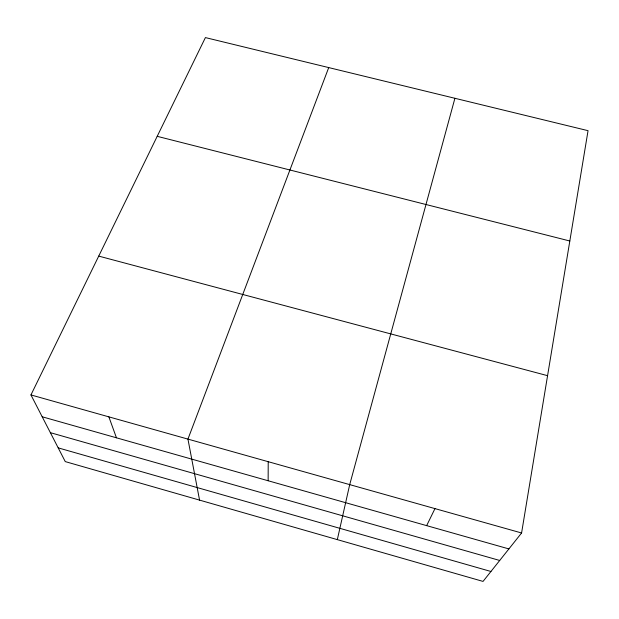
<?xml version="1.0" encoding="UTF-8"?>
<svg xmlns="http://www.w3.org/2000/svg" width="619" height="619" viewBox="0 0 619 619"><rect width="100%" height="100%" fill="white"/><g stroke="black" fill="none" stroke-linecap="round" stroke-linejoin="round"><path stroke-width="0.93" d="M268.143 480.754L268.213 461.689M521.585 532.982L588.05 130.679L205.407 37.589L30.95 394.937L65.266 461.604L483.037 581.411L521.585 532.982L30.95 394.937M337.324 539.621L349.704 484.623L454.911 98.289M328.72 67.587L187.944 439.103L199.558 500.113M426.653 525.639L434.971 508.609M157.203 136.327L569.82 241M98.731 256.104L547.575 375.679M42.193 416.78L508.895 548.921M50.371 432.666L499.703 560.466M58.194 447.87L490.937 571.484M108.867 416.858L116.449 437.803"/></g></svg>
